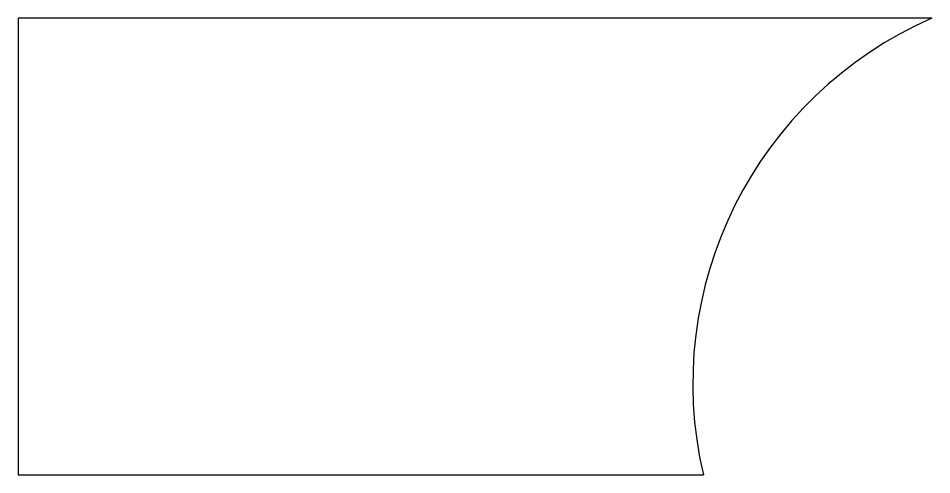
# Model space of a CAD drawing. Extents: x 0 to 80, y 0 to 40.
import ezdxf

# ---------------------------------------------------------------- set-up
doc = ezdxf.new("R2010")
doc.units = 0
doc.layers.get('0').update_dxf_attribs({"linetype": 'CONTINUOUS'})

msp = doc.modelspace()

# ---------------------------------------------------------------- linework, layer by layer
msp.add_lwpolyline([(80, 40), (0, 40), (0, 0), (60, 0)])
msp.add_arc((94.034, 7.983), 34.958, 113.66931, 193.20059)

doc.saveas('drawing.dxf')
